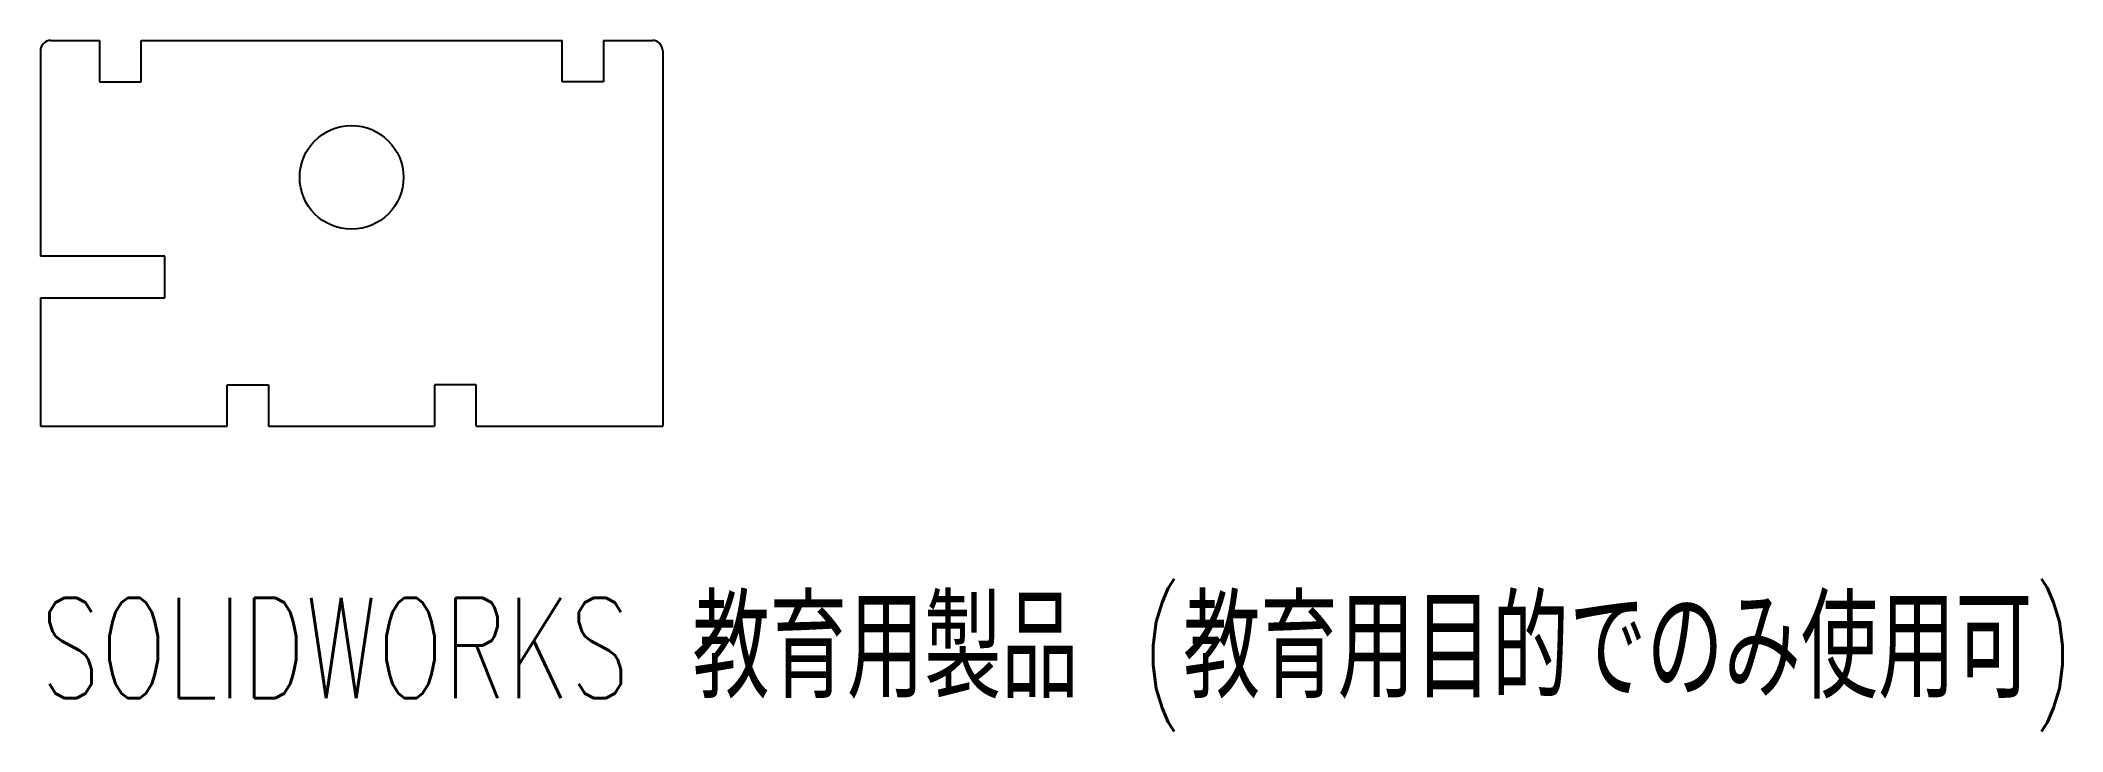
# Model space of a CAD drawing. Header units: millimetres. Extents: x -15 to 82.5, y -26.7 to 6.6.
import ezdxf

# ---------------------------------------------------------------- set-up
doc = ezdxf.new("R2010")
doc.units = ezdxf.units.MM
doc.styles.add('SLDTEXTSTYLE0', font='TXT', dxfattribs={"width": 0.7, "bigfont": 'bigfont'})

msp = doc.modelspace()

# ---------------------------------------------------------------- linework, layer by layer
at = {"color": 7, "linetype": 'Continuous', "lineweight": 25}
for p, q in [((-15, 6.1), (-15, -3.8)), ((-14.5, 6.6), (-12.15, 6.6)), ((-12.15, 6.6), (-12.15, 4.6)), ((-10.15, 6.6), (10.15, 6.6)), ((-10.15, 4.6), (-10.15, 6.6)), ((10.15, 4.6), (10.15, 6.6)), ((12.15, 6.6), (14.5, 6.6)), ((12.15, 6.6), (12.15, 4.6)), ((15, 6.1), (15, -12)), ((-12.15, 4.6), (-10.15, 4.6)), ((12.15, 4.6), (10.15, 4.6)), ((-9, -3.8), (-15, -3.8)), ((-9, -5.8), (-9, -3.8)), ((-15, -5.8), (-9, -5.8)), ((-15, -5.8), (-15, -12)), ((-6, -12), (-6, -10)), ((-6, -10), (-4, -10)), ((-4, -10), (-4, -12)), ((4, -10), (4, -12)), ((6, -10), (4, -10)), ((6, -12), (6, -10)), ((-15, -12), (-6, -12)), ((-4, -12), (4, -12)), ((6, -12), (15, -12))]:
    msp.add_line(p, q, dxfattribs=at)
msp.add_circle((0, 0), 2.5, dxfattribs=at)
for centre, start, end in [((-14.5, 6.1), 90, 180), ((14.5, 6.1), 0, 90)]:
    msp.add_arc(centre, 0.5, start, end, dxfattribs=at)

# ---------------------------------------------------------------- texts
at = {"color": 7, "linetype": 'Continuous', "insert": (-15, -20.27), "char_height": 4.83362, "attachment_point": 1, "style": 'SLDTEXTSTYLE0'}
msp.add_mtext('SOLIDWORKS 教育用製品 (教育用目的でのみ使用可)', dxfattribs=at)

doc.saveas('drawing.dxf')
